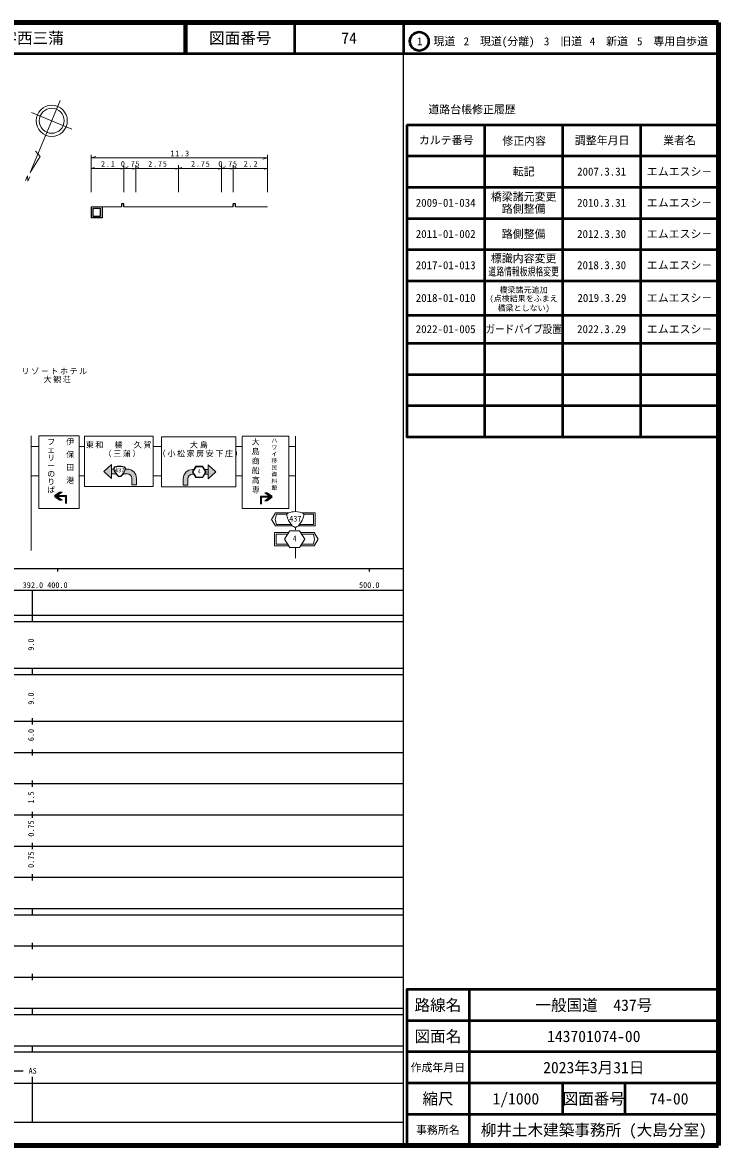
# Model space of a CAD drawing. Units: millimetres, scale not verified, with parts at other scales. Extents: x 40000 to 680000, y 20000 to 380000.
# Drawn here: x 456789 to 680000, y 20000 to 380000 of the extents above; entities that cross this region are included whole.
import ezdxf
from ezdxf.enums import TextEntityAlignment as Align

# ---------------------------------------------------------------- set-up
doc = ezdxf.new("R2010")
doc.units = ezdxf.units.MM
doc.header["$LTSCALE"] = 1000
for name, color, linetype, lineweight in [('M-BGD', 7, 'Continuous', 13), ('M-BMK-SRVR', 3, 'Continuous', 13), ('M-STR-STRC', 7, 'Continuous', 13), ('M-TTL', 2, 'Continuous', 140), ('M-TTL-BAND', 7, 'Continuous', 25), ('M-TTL-FRAM', 2, 'Continuous', 50), ('M-TTL-LINE', 7, 'Continuous', 50)]:
    doc.layers.add(name, color=color, linetype=linetype, lineweight=lineweight)
doc.layers.add('M-TTL-TXT', color=7, linetype='Continuous')
doc.styles.add('@ＭＳ ゴシック', font='')
doc.styles.add('ＭＳ ゴシック', font='')
doc.styles.get('@ＭＳ ゴシック').set_extended_font_data('@MS Gothic')
doc.styles.get('ＭＳ ゴシック').set_extended_font_data('MS Gothic')

msp = doc.modelspace()

# ---------------------------------------------------------------- hatches: boundary and pattern name
at = {"layer": 'M-STR-STRC'}
for points in [[(485363, 236823), (485363, 238323), (482863, 236073), (485363, 233823), (485363, 235323)], [(516332, 236677), (516332, 238177), (518832, 235927), (516332, 233677), (516332, 235177)], [(468698, 229455), (467113, 228357), (467950, 228357), (469535, 229455)], [(467113, 228022), (468698, 226924), (469535, 226924), (467950, 228022)], [(535301, 229219), (536886, 228121), (536049, 228121), (534464, 229219)], [(536886, 227786), (535301, 226688), (534464, 226688), (536049, 227786)]]:
    msp.add_hatch(color=256, dxfattribs=at).paths.add_polyline_path(points)
h = msp.add_hatch(color=256, dxfattribs=at)
h.paths.add_polyline_path([(490363, 236823), (489616, 236823), (489660, 236743), (489555, 236112), (489081, 235323), (490363, 235323, -0.41421), (491863, 233823), (491863, 231823), (493363, 231823), (493363, 233823, 0.41421)])
h.paths.add_polyline_path([(486250, 236823), (485363, 236823), (485363, 235323), (486944, 235323), (486446, 236154), (486250, 236743)], flags=16)
h = msp.add_hatch(color=256, dxfattribs=at)
h.paths.add_polyline_path([(511332, 236677), (511933, 236677), (511472, 235927), (511933, 235177), (511332, 235177, 0.41421), (509832, 233677), (509832, 231677), (508332, 231677), (508332, 233677, -0.41421)])
h.paths.add_polyline_path([(515050, 236677), (516332, 236677), (516332, 235177), (515050, 235177), (515511, 235927)], flags=16)

# ---------------------------------------------------------------- linework, layer by layer
at = {"layer": 'M-BGD'}
for p, q in [((478847, 325618), (478847, 337574)), ((478847, 336574), (480347, 337006)), ((478847, 336574), (535347, 336574)), ((535347, 336574), (533847, 336143)), ((535347, 325618), (535347, 337574)), ((478847, 333224), (479847, 333512)), ((478847, 333224), (489347, 333224)), ((489347, 333224), (488347, 332937)), ((489347, 325618), (489347, 334224)), ((489347, 333224), (490347, 333512)), ((489347, 333224), (493097, 333224)), ((493097, 333224), (492097, 332937)), ((493097, 325618), (493097, 334224)), ((493097, 333224), (494097, 333512)), ((493097, 333224), (506847, 333224)), ((506847, 333224), (505847, 332937)), ((506847, 325618), (506847, 334224)), ((506847, 333224), (507847, 333512)), ((506847, 333224), (520597, 333224)), ((520597, 333224), (519597, 332937)), ((520597, 325618), (520597, 334224)), ((520597, 333224), (521597, 333512)), ((520597, 333224), (524347, 333224)), ((524347, 333224), (523347, 332937)), ((524347, 325618), (524347, 334224)), ((524347, 333224), (525347, 333512)), ((524347, 333224), (535347, 333224)), ((535347, 333224), (534347, 332937)), ((478847, 320874), (482347, 320874)), ((482347, 320874), (488597, 320874)), ((489347, 320874), (493097, 320874)), ((493097, 320874), (506847, 320874)), ((506847, 320874), (520597, 320874)), ((520597, 320874), (524347, 320874)), ((525097, 320874), (535347, 320874))]:
    msp.add_line(p, q, dxfattribs=at)
at = {"layer": 'M-BGD', "lineweight": 25}
for p, q in [((478847, 320874), (478847, 317374)), ((482347, 320874), (482347, 317374)), ((489347, 321874), (488597, 321874)), ((488597, 321874), (488597, 320874)), ((489347, 320874), (489347, 321874)), ((524347, 320874), (524347, 321874)), ((525097, 321874), (524347, 321874)), ((525097, 320874), (525097, 321874)), ((482347, 317374), (478847, 317374))]:
    msp.add_line(p, q, dxfattribs=at)
for points in [[(481847, 320374), (479347, 320374), (479347, 317874)], [(479347, 317874), (481847, 317874), (481847, 320374)]]:
    msp.add_lwpolyline(points, dxfattribs=at)
at = {"layer": 'M-BMK-SRVR'}
for p, q in [((459228, 331873), (468879, 354935)), ((459719, 351180), (472634, 345776)), ((462467, 337022), (461008, 338717)), ((459228, 331873), (462467, 337022)), ((458391, 330818), (457800, 329385)), ((458532, 329081), (458391, 330818)), ((459128, 330504), (458532, 329081))]:
    msp.add_line(p, q, dxfattribs=at)
for radius in [5000, 4000]:
    msp.add_circle((466177, 348478), radius, dxfattribs=at)
at = {"layer": 'M-STR-STRC'}
for p, q in [((459609, 247459), (459609, 210709)), ((462050, 224233), (462050, 247459)), ((498730, 231253), (498730, 247409)), ((501371, 231103), (501371, 247189)), ((527193, 224233), (527193, 247189)), ((544293, 247354), (544293, 223209)), ((462050, 244104), (459609, 244104)), ((476648, 244104), (474952, 244104)), ((501371, 244104), (498730, 244104)), ((527193, 244104), (525223, 244104)), ((544293, 244104), (542155, 244104)), ((485363, 238323), (482863, 236073)), ((485363, 238323), (485363, 233823)), ((512437, 237727), (511332, 235927)), ((512504, 237607), (511472, 235927)), ((512437, 237727), (514546, 237727)), ((512504, 237607), (514479, 237607)), ((515511, 235927), (514479, 237607)), ((515652, 235927), (514546, 237727)), ((516332, 238177), (516332, 233677)), ((516332, 238177), (518832, 235927)), ((462050, 234690), (459609, 234690)), ((476648, 234690), (474952, 234690)), ((482863, 236073), (485363, 233823)), ((486250, 236823), (485363, 236823)), ((486944, 235323), (485363, 235323)), ((490363, 235323), (489081, 235323)), ((490363, 236823), (489616, 236823)), ((501371, 234690), (498730, 234690)), ((511332, 236677), (511933, 236677)), ((511332, 235927), (512437, 234127)), ((511332, 235177), (511933, 235177)), ((511472, 235927), (512504, 234247)), ((512437, 234127), (514546, 234127)), ((512504, 234247), (514479, 234247)), ((514479, 234247), (515511, 235927)), ((514546, 234127), (515652, 235927)), ((515050, 236677), (516332, 236677)), ((515050, 235177), (516332, 235177)), ((518832, 235927), (516332, 233677)), ((527193, 234690), (525223, 234690)), ((544293, 234690), (542155, 234690)), ((476648, 231253), (498730, 231253)), ((491863, 233823), (491863, 231823)), ((493363, 231823), (491863, 231823)), ((493363, 233823), (493363, 231823)), ((525223, 231103), (501371, 231103)), ((508332, 233677), (508332, 231677)), ((508332, 231677), (509832, 231677)), ((509832, 233677), (509832, 231677)), ((467113, 228357), (468698, 229455)), ((467113, 228357), (470882, 228357)), ((467113, 228022), (468698, 226924)), ((467113, 228022), (470547, 228022)), ((467950, 228357), (469535, 229455)), ((467950, 228022), (469535, 226924)), ((468698, 229455), (469535, 229455)), ((468698, 226924), (469535, 226924)), ((470547, 228022), (470547, 225790)), ((470882, 228357), (470882, 225790)), ((536886, 228121), (533117, 228121)), ((533117, 228121), (533117, 225554)), ((536886, 227786), (533452, 227786)), ((533452, 227786), (533452, 225554)), ((535301, 229219), (534464, 229219)), ((536049, 228121), (534464, 229219)), ((536049, 227786), (534464, 226688)), ((536886, 228121), (535301, 229219)), ((536886, 227786), (535301, 226688)), ((474952, 224233), (462050, 224233)), ((527193, 224233), (542155, 224233)), ((535301, 226688), (534464, 226688)), ((536640, 220725), (537928, 222856)), ((537928, 218595), (536640, 220725)), ((537809, 220725), (538210, 222356)), ((538210, 219095), (537809, 220725)), ((542203, 222856), (537928, 222856)), ((538210, 222356), (541591, 222356)), ((546352, 222856), (550658, 222856)), ((550158, 222356), (546982, 222356)), ((550158, 219095), (550158, 222356)), ((550658, 218595), (550658, 222856)), ((537617, 216514), (537617, 212253)), ((537617, 216514), (542160, 216514)), ((537928, 218595), (543356, 218595)), ((538117, 216014), (538117, 212753)), ((541853, 216014), (538117, 216014)), ((542939, 219095), (538210, 219095)), ((542509, 217083), (540851, 214383)), ((542509, 217083), (545673, 217083)), ((544293, 218178), (544293, 217318)), ((550658, 218595), (545218, 218595)), ((545643, 219095), (550158, 219095)), ((547331, 214383), (545673, 217083)), ((550347, 216514), (546023, 216514)), ((546330, 216014), (550065, 216014)), ((550065, 216014), (550467, 214383)), ((550347, 216514), (551635, 214383)), ((538117, 212753), (541853, 212753)), ((540851, 214383), (542509, 211683)), ((545673, 211683), (547331, 214383)), ((550065, 212753), (546330, 212753)), ((550467, 214383), (550065, 212753)), ((551635, 214383), (550347, 212253)), ((542160, 212253), (537617, 212253)), ((542509, 211683), (545673, 211683)), ((544293, 211683), (544293, 208297)), ((546023, 212253), (550347, 212253))]:
    msp.add_line(p, q, dxfattribs=at)
for points in [[(474952, 224233), (474952, 247459), (462050, 247459)], [(476648, 231253), (476648, 247409), (498730, 247409)], [(525223, 231103), (525223, 247189), (501371, 247189)], [(542155, 224233), (542155, 247354), (527193, 247354)]]:
    msp.add_lwpolyline(points, dxfattribs=at)
for centre, radius, start, end in [((490363, 233823), 3000, 0, 90), ((490363, 233823), 1500, 0, 90), ((511332, 233677), 3000, 90, 180), ((511332, 233677), 1500, 90, 180)]:
    msp.add_arc(centre, radius, start, end, dxfattribs=at)
for points, knots in [([(486355, 237512), (487034, 237723), (487319, 237814), (487955, 237811), (488590, 237808), (489459, 237541), (489555, 237512)], [0, 0, 0, 0, 1, 1, 1, 2, 2, 2, 2]), ([(486394, 237416), (486689, 237508), (487334, 237709), (487955, 237709), (488575, 237709), (489420, 237448), (489515, 237419)], [0, 0, 0, 0, 1, 1, 1, 2, 2, 2, 2]), ([(486355, 237512), (486260, 237453), (486215, 237404), (486155, 237312), (486026, 237116), (486101, 236942), (486155, 236712)], [0, 0, 0, 0, 1, 1, 1, 2, 2, 2, 2]), ([(486392, 237418), (486370, 237399), (486299, 237336), (486255, 237270), (486140, 237100), (486227, 236815), (486250, 236743)], [0, 0, 0, 0, 1, 1, 1, 2, 2, 2, 2]), ([(486155, 236712), (486227, 236432), (486262, 236341), (486355, 236112), (486526, 235690), (486650, 235548), (486955, 235112)], [0, 0, 0, 0, 1, 1, 1, 2, 2, 2, 2]), ([(486250, 236743), (486320, 236469), (486355, 236379), (486446, 236154), (486616, 235736), (486738, 235595), (487040, 235163)], [0, 0, 0, 0, 1, 1, 1, 2, 2, 2, 2]), ([(486955, 235112), (487174, 234821), (487258, 234660), (487555, 234512), (487703, 234437), (487789, 234369), (487955, 234369), (488121, 234369), (488206, 234437), (488355, 234512), (488651, 234660), (488735, 234821), (488955, 235112)], [0, 0, 0, 0, 1, 1, 1, 2, 2, 2, 3, 3, 3, 4, 4, 4, 4]), ([(487025, 235182), (487239, 234900), (487319, 234740), (487609, 234598), (487738, 234536), (487811, 234475), (487955, 234475), (488098, 234475), (488171, 234536), (488300, 234598), (488590, 234740), (488670, 234900), (488884, 235182)], [0, 0, 0, 0, 1, 1, 1, 2, 2, 2, 3, 3, 3, 4, 4, 4, 4]), ([(489660, 236743), (489589, 236469), (489555, 236379), (489463, 236154), (489294, 235736), (489171, 235595), (488869, 235163)], [0, 0, 0, 0, 1, 1, 1, 2, 2, 2, 2]), ([(489755, 236712), (489683, 236432), (489648, 236341), (489555, 236112), (489383, 235690), (489260, 235548), (488955, 235112)], [0, 0, 0, 0, 1, 1, 1, 2, 2, 2, 2]), ([(489516, 237419), (489538, 237400), (489610, 237336), (489655, 237270), (489770, 237099), (489682, 236814), (489659, 236743)], [0, 0, 0, 0, 1, 1, 1, 2, 2, 2, 2]), ([(489555, 237512), (489649, 237453), (489694, 237404), (489755, 237312), (489883, 237116), (489808, 236942), (489755, 236712)], [0, 0, 0, 0, 1, 1, 1, 2, 2, 2, 2]), ([(541955, 222771), (542948, 223081), (543364, 223213), (544293, 223209), (545222, 223205), (546492, 222814), (546631, 222771)], [0, 0, 0, 0, 1, 1, 1, 2, 2, 2, 2]), ([(541955, 222771), (541816, 222685), (541751, 222614), (541662, 222479), (541475, 222192), (541584, 221938), (541662, 221602)], [0, 0, 0, 0, 1, 1, 1, 2, 2, 2, 2]), ([(541662, 221602), (541768, 221194), (541819, 221060), (541955, 220725), (542205, 220108), (542386, 219901), (542832, 219264)], [0, 0, 0, 0, 1, 1, 1, 2, 2, 2, 2]), ([(546924, 221602), (546819, 221194), (546767, 221060), (546631, 220725), (546381, 220108), (546200, 219901), (545755, 219264)], [0, 0, 0, 0, 1, 1, 1, 2, 2, 2, 2]), ([(546631, 222771), (546770, 222685), (546835, 222614), (546924, 222479), (547111, 222192), (547002, 221938), (546924, 221602)], [0, 0, 0, 0, 1, 1, 1, 2, 2, 2, 2]), ([(542832, 219264), (543153, 218839), (543275, 218604), (543708, 218387), (543925, 218278), (544051, 218178), (544293, 218178), (544535, 218178), (544661, 218278), (544878, 218387), (545311, 218604), (545433, 218839), (545755, 219264)], [0, 0, 0, 0, 1, 1, 1, 2, 2, 2, 3, 3, 3, 4, 4, 4, 4])]:
    msp.add_open_spline(points, degree=3, knots=knots, dxfattribs=at)
at = {"layer": 'M-TTL'}
for p, q in [((680000, 380000), (40000, 380000)), ((680000, 20000), (680000, 380000)), ((40000, 20000), (680000, 20000))]:
    msp.add_line(p, q, dxfattribs=at)
at = {"layer": 'M-TTL-BAND'}
for p, q in [((579000, 20000), (579000, 370000)), ((40000, 205000), (579000, 205000)), ((468000, 205000), (468000, 204000)), ((568000, 205000), (568000, 204000)), ((68000, 198000), (579000, 198000)), ((460000, 188000), (460000, 198000)), ((40000, 190000), (579000, 190000)), ((40000, 188000), (579000, 188000)), ((40000, 173000), (579000, 173000)), ((460000, 171000), (460000, 173000)), ((40000, 171000), (579000, 171000)), ((40000, 156000), (579000, 156000)), ((460000, 155000), (460000, 157000)), ((46000, 146000), (579000, 146000)), ((460000, 145000), (460000, 147000)), ((460000, 135000), (460000, 137000)), ((52000, 136000), (579000, 136000)), ((46000, 126000), (579000, 126000)), ((460000, 125000), (460000, 127000)), ((52000, 116000), (579000, 116000)), ((460000, 115000), (460000, 117000)), ((46000, 106000), (579000, 106000)), ((460000, 105000), (460000, 107000)), ((40000, 96000), (579000, 96000)), ((40000, 94000), (579000, 94000)), ((460000, 94000), (460000, 96000)), ((49000, 84000), (579000, 84000)), ((460000, 83000), (460000, 85000)), ((40000, 74000), (579000, 74000)), ((460000, 73000), (460000, 75000)), ((40000, 64000), (579000, 64000)), ((40000, 62000), (579000, 62000)), ((460000, 62000), (460000, 64000)), ((40000, 52000), (579000, 52000)), ((460000, 50000), (460000, 52000)), ((40000, 50000), (579000, 50000)), ((71000, 44000), (457000, 44000)), ((40000, 40000), (579000, 40000)), ((460000, 27500), (460000, 42000)), ((68000, 27500), (579000, 27500))]:
    msp.add_line(p, q, dxfattribs=at)
at = {"layer": 'M-TTL-FRAM'}
msp.add_line((580000, 347197), (680000, 347197), dxfattribs=at)
for points in [[(580000, 347197), (580000, 247197), (680000, 247197)], [(680000, 70000), (580000, 70000), (580000, 20000)]]:
    msp.add_lwpolyline(points, dxfattribs=at)
at = {"layer": 'M-TTL-LINE'}
for p, q in [((508746, 380000), (508746, 370000)), ((509246, 380000), (509246, 370000)), ((543996, 380000), (543996, 370000)), ((579000, 380000), (579000, 370000)), ((40000, 370000), (680000, 370000)), ((605000, 347197), (605000, 247197)), ((630000, 347197), (630000, 247197)), ((655000, 347197), (655000, 247197)), ((580000, 337197), (680000, 337197)), ((580000, 327197), (680000, 327197)), ((580000, 317197), (680000, 317197)), ((580000, 307197), (680000, 307197)), ((580000, 297197), (680000, 297197)), ((580000, 286197), (680000, 286197)), ((580000, 277197), (680000, 277197)), ((580000, 267197), (680000, 267197)), ((580000, 257197), (680000, 257197)), ((600000, 70000), (600000, 20000)), ((680000, 60000), (580000, 60000)), ((680000, 50000), (580000, 50000)), ((680000, 40000), (580000, 40000)), ((630000, 40000), (630000, 30000)), ((650000, 40000), (650000, 30000)), ((680000, 30000), (580000, 30000))]:
    msp.add_line(p, q, dxfattribs=at)
msp.add_circle((584031, 373958), 3000, dxfattribs=at)

# ---------------------------------------------------------------- texts
at = {"layer": 'M-BGD', "char_height": 1833, "attachment_point": 7, "style": 'ＭＳ ゴシック'}
for s, insert in [('\\T1.2;11.3', (504222, 337074)), ('\\T1.2;11.3', (504222, 337074)), ('\\T1.2;2.1', (481972, 333724)), ('\\T1.2;2.1', (481972, 333724)), ('\\T1.2;0.75', (488347, 333724)), ('\\T1.2;0.75', (488347, 333724)), ('\\T1.2;2.75', (497097, 333724)), ('\\T1.2;2.75', (497097, 333724)), ('\\T1.2;2.75', (510847, 333724)), ('\\T1.2;2.75', (510847, 333724)), ('\\T1.2;0.75', (519597, 333724)), ('\\T1.2;0.75', (519597, 333724)), ('\\T1.2;2.2', (527722, 333724)), ('\\T1.2;2.2', (527722, 333724))]:
    msp.add_mtext(s, dxfattribs=dict(at, insert=insert))
at = {"layer": 'M-STR-STRC', "style": '@ＭＳ ゴシック'}
msp.add_text('フェリーのりば', height=1833, rotation=270, dxfattribs=at).set_placement((464463, 246935), align=Align.BOTTOM_LEFT)
at = {"layer": 'M-STR-STRC', "style": 'ＭＳ ゴシック', "width": 1.1}
msp.add_text('437', height=1320, dxfattribs=at).set_placement((487954, 235412), align=Align.BOTTOM_CENTER)
at = {"layer": 'M-STR-STRC', "style": 'ＭＳ ゴシック'}
for s, height, p in [('4', 1320, (513492, 235027)), ('437', 1833, (544293, 219475)), ('4', 1833, (544091, 213133))]:
    msp.add_text(s, height=height, dxfattribs=at).set_placement(p, align=Align.BOTTOM_CENTER)
at = {"layer": 'M-STR-STRC', "char_height": 1833, "attachment_point": 7, "style": 'ＭＳ ゴシック'}
for s, insert in [('\\T1.2;リゾ－トホテル', (456495, 267175)), ('\\T1.2;大観荘', (463584, 264463)), ('\\T1.2;東和\u3000橘\u3000久賀', (477107, 243472)), ('\\T1.24;大島', (510497, 243472)), ('\\T1.2;（三蒲）', (482814, 240642)), ('\\T1.2;（小松家房安下庄）', (500184, 240642))]:
    msp.add_mtext(s, dxfattribs=dict(at, insert=insert))
at = {"layer": 'M-STR-STRC', "attachment_point": 7, "rotation": 270, "style": '@ＭＳ ゴシック'}
for s, insert, char_height in [('\\T1.6;伊保田港', (470864, 246935), 1833), ('\\T1.2;大島商船高専', (530391, 246935), 1833), ('\\T1.17;ハワイ移民資料館', (536665, 246935), 1320)]:
    msp.add_mtext(s, dxfattribs=dict(at, insert=insert, char_height=char_height))
at = {"layer": 'M-TTL-BAND', "style": 'ＭＳ ゴシック'}
for s, p in [('392.0', (456875, 198195)), ('400.0', (464719, 198195)), ('500.0', (564719, 198195)), ('AS', (458750, 42500))]:
    msp.add_text(s, height=1833, dxfattribs=at).set_placement(p, align=Align.BOTTOM_LEFT)
for s, p in [('9.0', (461000, 178625)), ('9.0', (461000, 161299)), ('6.0', (461000, 149625)), ('1.5', (461000, 129625)), ('0.75', (461000, 119000)), ('0.75', (461000, 109000))]:
    msp.add_text(s, height=1833, rotation=90, dxfattribs=at).set_placement(p, align=Align.BOTTOM_LEFT)
at = {"layer": 'M-TTL-TXT', "style": 'ＭＳ ゴシック'}
msp.add_text('大島郡周防大島町大字西三蒲', height=3666, dxfattribs=at).set_placement((405024, 375000), align=Align.MIDDLE_LEFT)
for s, height, p in [('図面番号', 3666, (526621, 375000)), ('74', 3666, (561521, 375000)), ('1\u3000現道', 2566, (589448, 373958)), ('2\u3000現道(分離)', 2566, (609619, 373958)), ('3\u3000旧道', 2566, (630121, 373958)), ('4\u3000新道', 2566, (644824, 373958)), ('5\u3000専用自歩道', 2566, (665228, 373958)), ('道路台帳修正履歴', 2566, (600968, 352113)), ('カルテ番号', 2566, (592675, 342277)), ('修正内容', 2566, (617675, 342023)), ('調整年月日', 2566, (642675, 342197)), ('業者名', 2566, (667500, 342197)), ('転記', 2566, (617500, 332197)), ('2007.3.31', 2566, (642500, 332197)), ('エムエスシ－', 2566, (667500, 332197)), ('橋梁諸元変更', 2566, (617500, 324155)), ('2009-01-034', 2566, (592500, 322197)), ('路側整備', 2566, (617500, 320268)), ('2010.3.31', 2566, (642500, 322197)), ('エムエスシ－', 2566, (667500, 322197)), ('2011-01-002', 2566, (592500, 312197)), ('路側整備', 2566, (617500, 312197)), ('2012.3.30', 2566, (642500, 312197)), ('エムエスシ－', 2566, (667500, 312197)), ('標識内容変更', 2566, (617500, 304367)), ('2017-01-013', 2566, (592500, 302197)), ('2018.3.30', 2566, (642500, 302197)), ('エムエスシ－', 2566, (667500, 302197)), ('橋梁諸元追加', 1833, (617500, 294270)), ('2018-01-010', 2566, (592500, 291697)), ('(点検結果をふまえ', 1833, (617500, 291528)), ('2019.3.29', 2566, (642588, 291697)), ('エムエスシ－', 2566, (667500, 291697)), ('橋梁としない)', 1833, (617500, 288469)), ('2022-01-005', 2566, (592500, 281697)), ('2022.3.29', 2566, (642500, 281697)), ('エムエスシ－', 2566, (667500, 281697)), ('路線名', 3666, (590000, 65000)), ('一般国道\u3000437号', 3666, (640000, 65000)), ('図面名', 3666, (590000, 55000)), ('143701074-00', 3666, (640000, 55000)), ('2023年3月31日', 3666, (640000, 45000)), ('作成年月日', 2566, (590000, 45000)), ('縮尺', 3666, (590050, 35000)), ('1/1000', 3666, (615000, 35000)), ('図面番号', 3666, (640000, 35000)), ('74-00', 3666, (664125, 35000)), ('事務所名', 2566, (590000, 25000)), ('柳井土木建築事務所 (大島分室)', 3666, (640000, 25000))]:
    msp.add_text(s, height=height, dxfattribs=at).set_placement(p, align=Align.MIDDLE_CENTER)
for s, width, p in [('道路情報板規格変更', 0.7, (617500, 300148)), ('ガードパイプ設置', 0.85, (617500, 281697))]:
    msp.add_text(s, height=2566, dxfattribs=dict(at, width=width)).set_placement(p, align=Align.MIDDLE_CENTER)

doc.saveas('drawing.dxf')
